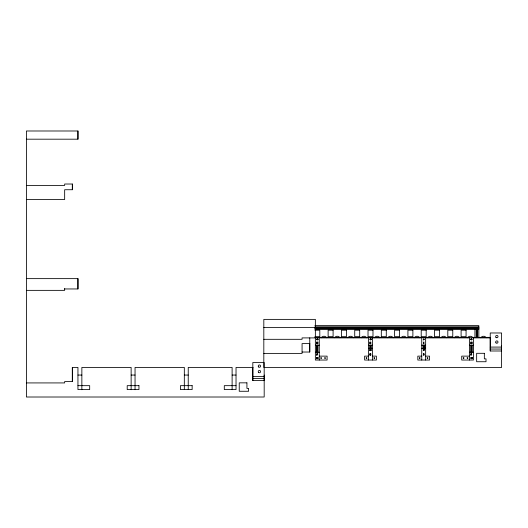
<?xml version="1.0" encoding="UTF-8"?>
<svg xmlns="http://www.w3.org/2000/svg" width="528" height="528" viewBox="0 0 528 528"><rect width="100%" height="100%" fill="white"/><g stroke="black" fill="none" stroke-linecap="round" stroke-linejoin="round"><path stroke-width="0.79" d="M26.4 382.925L64.66 382.925L64.66 381.572L72.343 381.572L72.349 367.435L77.946 367.435L77.946 389.578L89.681 389.578L89.681 385.664L77.946 385.664M26.4 199.511L64.66 199.511L64.66 189.73L72.349 189.73L72.349 184.021L64.66 184.021L64.66 185.434L26.4 185.434M252.82 380.536L252.82 362.512L264.185 362.512L264.185 380.536L252.82 380.536L252.82 367.435M302.069 352.031L309.758 352.031L309.758 337.9M490.235 350.995L490.235 332.977L501.6 332.977L501.6 350.995L490.235 350.995L490.235 337.9M316.846 339.313C319.744 338.012 315.308 341.101 317.783 339.313M370.036 339.313C372.933 338.012 368.498 341.101 370.973 339.313M423.225 339.313C426.122 338.012 421.687 341.101 424.162 339.313M471.016 339.313C473.913 338.012 469.484 341.101 471.953 339.313M316.232 337.808L316.688 337.352M317.592 343.603C316.576 340.375 317.143 346.678 317.612 342.045M317.038 353.793C318.054 357.02 317.486 350.711 317.018 355.344M369.422 337.808L369.877 337.352M422.611 337.808L423.067 337.352M423.971 343.603C422.954 340.375 423.522 346.678 423.991 342.045M423.971 350.638L423.971 349.879L423.225 350.262L423.971 350.638L423.991 345.173M423.416 353.793C424.433 357.02 423.865 350.711 423.397 355.344M26.4 139.187L77.953 139.187L77.953 130.99L26.4 130.99L26.4 397.01L264.185 397.01L264.185 375.058M26.4 278.632L77.953 278.632L77.953 288.955L64.66 288.955M26.4 290.36L64.66 290.36L64.66 288.407M314.919 325.624L478.837 325.624L478.843 337.352M314.919 326.951L478.837 326.951M314.919 327.281L478.837 327.281M263.815 327.578L315.361 327.578M314.919 327.875L478.837 327.875M314.919 328.205L478.837 328.205M316.853 328.297L317.783 328.297M330.145 328.297L331.076 328.297M343.444 328.297L344.375 328.297M356.743 328.297L357.674 328.297M370.036 328.297L370.973 328.297M383.335 328.297L384.265 328.297M396.634 328.297L397.564 328.297M409.933 328.297L410.863 328.297M423.225 328.297L424.156 328.297M436.524 328.297L437.455 328.297M449.823 328.297L450.754 328.297M463.122 328.297L464.053 328.297M314.919 328.66L478.837 328.66M314.919 329.531L478.843 329.531M314.919 330.191L319.796 330.191L319.796 336.699L314.919 336.699M314.879 337.352L490.05 337.352M315.361 337.9L302.069 337.9L302.069 339.313L263.815 339.313M372.458 337.9L421.74 337.9L421.74 360.037M425.647 337.9L469.531 337.9L469.531 360.037M473.438 337.9L490.439 337.9M316.523 339.016L318.173 339.016M369.983 339.016L371.626 339.016M470.309 339.016L471.953 339.016M316.523 339.603L318.173 339.603M369.983 339.603L371.626 339.603M470.309 339.603L471.953 339.603M309.758 343.609L302.069 343.609L302.069 353.39L263.815 353.39M315.361 345.173L319.268 345.173M368.551 345.173L372.458 345.173M421.74 345.173L425.647 345.173M469.531 345.173L473.438 345.173M490.235 347.087L501.6 347.087M368.551 348.302L372.458 348.302M421.74 348.302L425.647 348.302M490.235 349.041L501.6 349.041M315.361 352.216L319.268 352.216M469.531 352.216L473.438 352.216M319.268 356.129L327.089 356.129L327.089 360.037L315.361 360.037L315.361 319.381L263.815 319.381L263.815 367.468L501.6 367.468L501.6 345.523M368.551 356.129L364.624 356.129L364.637 360.037L376.372 360.037L376.372 356.129L372.458 356.129M421.74 356.129L417.826 356.129L417.826 360.037L429.561 360.037L429.561 356.129L425.647 356.129M469.531 356.129L461.71 356.129L461.71 360.037L473.438 360.037L473.438 337.352M316.424 357.456L318.067 357.456M470.976 357.456L472.619 357.456M316.424 357.786L318.067 357.786M470.976 357.786L472.619 357.786M316.424 358.38L318.067 358.38M470.976 358.38L472.619 358.38M316.424 358.71L318.067 358.71M470.976 358.71L472.619 358.71M253.024 367.435L236.029 367.435L236.029 389.578L224.294 389.578L224.294 385.664L236.029 385.664M77.946 375.058L81.86 375.058M131.135 375.058L135.049 375.058M184.325 375.058L188.239 375.058M232.115 375.058L236.029 375.058M252.82 376.622L264.185 376.622M252.82 378.576L264.185 378.576M424.321 337.352L424.776 337.808M371.131 337.352L371.587 337.808M317.942 337.352L318.397 337.808M477.517 329.531L477.517 337.352M477.187 329.531L477.187 337.352M476.593 329.531L476.593 337.352M476.263 329.531L476.263 337.352M474.936 329.531L474.936 337.352M472.111 342.045L472.111 343.609M472.111 345.173L472.111 352.216M471.781 342.045L471.781 343.609M471.781 345.173L471.781 352.216M471.484 338.679L471.484 339.94M471.187 342.045L471.187 343.609M471.187 345.173L471.187 352.216M471.187 353.78L471.187 355.344M470.857 342.045L470.857 343.609M470.857 345.173L470.857 352.216M470.857 353.78L470.857 355.344M425.647 337.352L425.647 360.037M424.776 345.173L424.776 349.087M424.321 345.173L424.321 349.087M423.991 353.78L423.991 355.344M423.694 338.679L423.694 339.94M423.397 342.045L423.397 343.609M423.397 345.173L423.397 350.651M423.067 345.173L423.067 349.087M372.458 337.352L372.458 360.037M371.131 345.173L371.131 350.651M370.801 342.045L370.801 343.609M370.801 345.173L370.801 350.651M370.801 353.78L370.801 355.344M370.504 338.679L370.504 339.94M370.207 342.045L370.207 343.609M370.207 345.173L370.207 350.651M370.207 353.78L370.207 355.344M369.877 342.045L369.877 343.609M369.877 345.173L369.877 350.651M369.877 353.78L369.877 355.344M368.551 360.037L368.551 337.9L319.268 337.9L319.268 360.037M317.942 342.045L317.942 343.609M317.942 345.173L317.942 352.216M317.612 345.173L317.612 352.216M317.315 338.679L317.315 339.94M317.018 342.045L317.018 343.609M317.018 345.173L317.018 352.216M316.688 342.045L316.688 343.609M316.688 345.173L316.688 352.216M316.688 353.78L316.688 355.344M309.758 343.391L309.758 352.031M232.115 389.717L232.115 367.435L188.239 367.435L188.239 389.578M184.325 389.578L184.325 367.435L135.049 367.435L135.049 389.717M131.135 389.717L131.135 367.435L81.86 367.435L81.86 389.717M77.946 130.99L77.946 139.187M77.946 278.632L77.946 288.955M72.343 184.021L72.343 189.73M72.343 367.435L72.343 381.572M427.673 337.768A3.082 3.082 0 0 1 433.013 337.768M440.972 337.768A3.082 3.082 0 0 1 446.305 337.768M414.374 337.768A3.082 3.082 0 0 1 419.714 337.768M401.075 337.768A3.082 3.082 0 0 1 406.415 337.768M480.863 337.768A3.082 3.082 0 0 1 486.202 337.768M467.564 337.768A3.082 3.082 0 0 1 472.903 337.768M454.265 337.768A3.082 3.082 0 0 1 459.604 337.768M361.185 337.768A3.082 3.082 0 0 1 366.524 337.768M374.484 337.768A3.082 3.082 0 0 1 379.823 337.768M321.295 337.768A3.082 3.082 0 0 1 326.634 337.768M334.594 337.768A3.082 3.082 0 0 1 339.933 337.768M387.783 337.768A3.082 3.082 0 0 1 393.116 337.768M347.886 337.768A3.082 3.082 0 0 1 353.225 337.768M316.866 357.938C317.348 359.753 318.325 356.75 316.866 357.938M320.78 357.938C321.262 359.753 322.238 356.75 320.78 357.938M324.694 357.938C325.169 359.753 326.146 356.75 324.694 357.938M366.148 357.938C366.63 359.753 367.607 356.75 366.148 357.938M370.055 343.075C370.537 344.89 371.514 341.887 370.055 343.075M370.055 350.117C370.537 351.932 371.514 348.929 370.055 350.117M370.055 354.024C370.537 355.846 371.514 352.836 370.055 354.024M373.969 357.938C374.451 359.753 375.428 356.75 373.969 357.938M419.338 357.938C419.819 359.753 420.79 356.75 419.338 357.938M427.159 357.938C427.64 359.753 428.617 356.75 427.159 357.938M463.214 357.938C463.696 359.753 464.673 356.75 463.214 357.938M467.128 357.938C467.61 359.753 468.587 356.75 467.128 357.938M471.042 343.075C471.517 344.89 472.494 341.887 471.042 343.075M471.042 354.024C471.517 355.846 472.494 352.836 471.042 354.024M471.042 357.938C471.517 359.753 472.494 356.75 471.042 357.938M333.095 330.191L328.126 330.191L328.126 336.699L333.095 336.699L333.095 330.191M346.394 330.191L341.425 330.191L341.425 336.699L346.394 336.699L346.394 330.191M359.693 330.191L354.724 330.191L354.724 336.699L359.693 336.699L359.693 330.191M372.986 330.191L368.023 330.191L368.023 336.699L372.986 336.699L372.986 330.191M386.285 330.191L381.315 330.191L381.315 336.699L386.285 336.699L386.285 330.191M399.584 330.191L394.614 330.191L394.614 336.699L399.584 336.699L399.584 330.191M412.883 330.191L407.913 330.191L407.913 336.699L412.883 336.699L412.883 330.191M426.175 330.191L421.212 330.191L421.212 336.699L426.175 336.699L426.175 330.191M439.474 330.191L434.504 330.191L434.504 336.699L439.474 336.699L439.474 330.191M452.773 330.191L447.803 330.191L447.803 336.699L452.773 336.699L452.773 330.191M466.066 330.191L461.102 330.191L461.102 336.699L466.066 336.699L466.066 330.191M484.341 353.305L476.652 353.305L476.652 361.726L486.011 361.733L486.011 358.855L484.341 358.855L484.341 353.305M246.926 382.84L239.237 382.84L239.237 391.268L248.596 391.268L248.596 388.397L246.926 388.397L246.926 382.84M138.956 385.664L127.208 385.664L127.208 389.578L138.956 389.578L138.956 385.664M192.146 385.664L180.411 385.664L180.411 389.578L192.146 389.578L192.146 385.664M258.588 366.94A1.175 1.175 0 0 0 260.548 366.412A1.175 1.175 0 0 0 259.109 364.98A1.175 1.175 0 0 0 258.588 366.94M258.588 372.418A1.175 1.175 0 0 0 260.548 371.89A1.175 1.175 0 0 0 259.109 370.451A1.175 1.175 0 0 0 258.588 372.418M495.997 337.399A1.175 1.175 0 0 0 497.963 336.877A1.175 1.175 0 0 0 496.525 335.438A1.175 1.175 0 0 0 495.997 337.399M495.997 342.877A1.175 1.175 0 0 0 497.963 342.349A1.175 1.175 0 0 0 496.525 340.916A1.175 1.175 0 0 0 495.997 342.877"/></g></svg>
